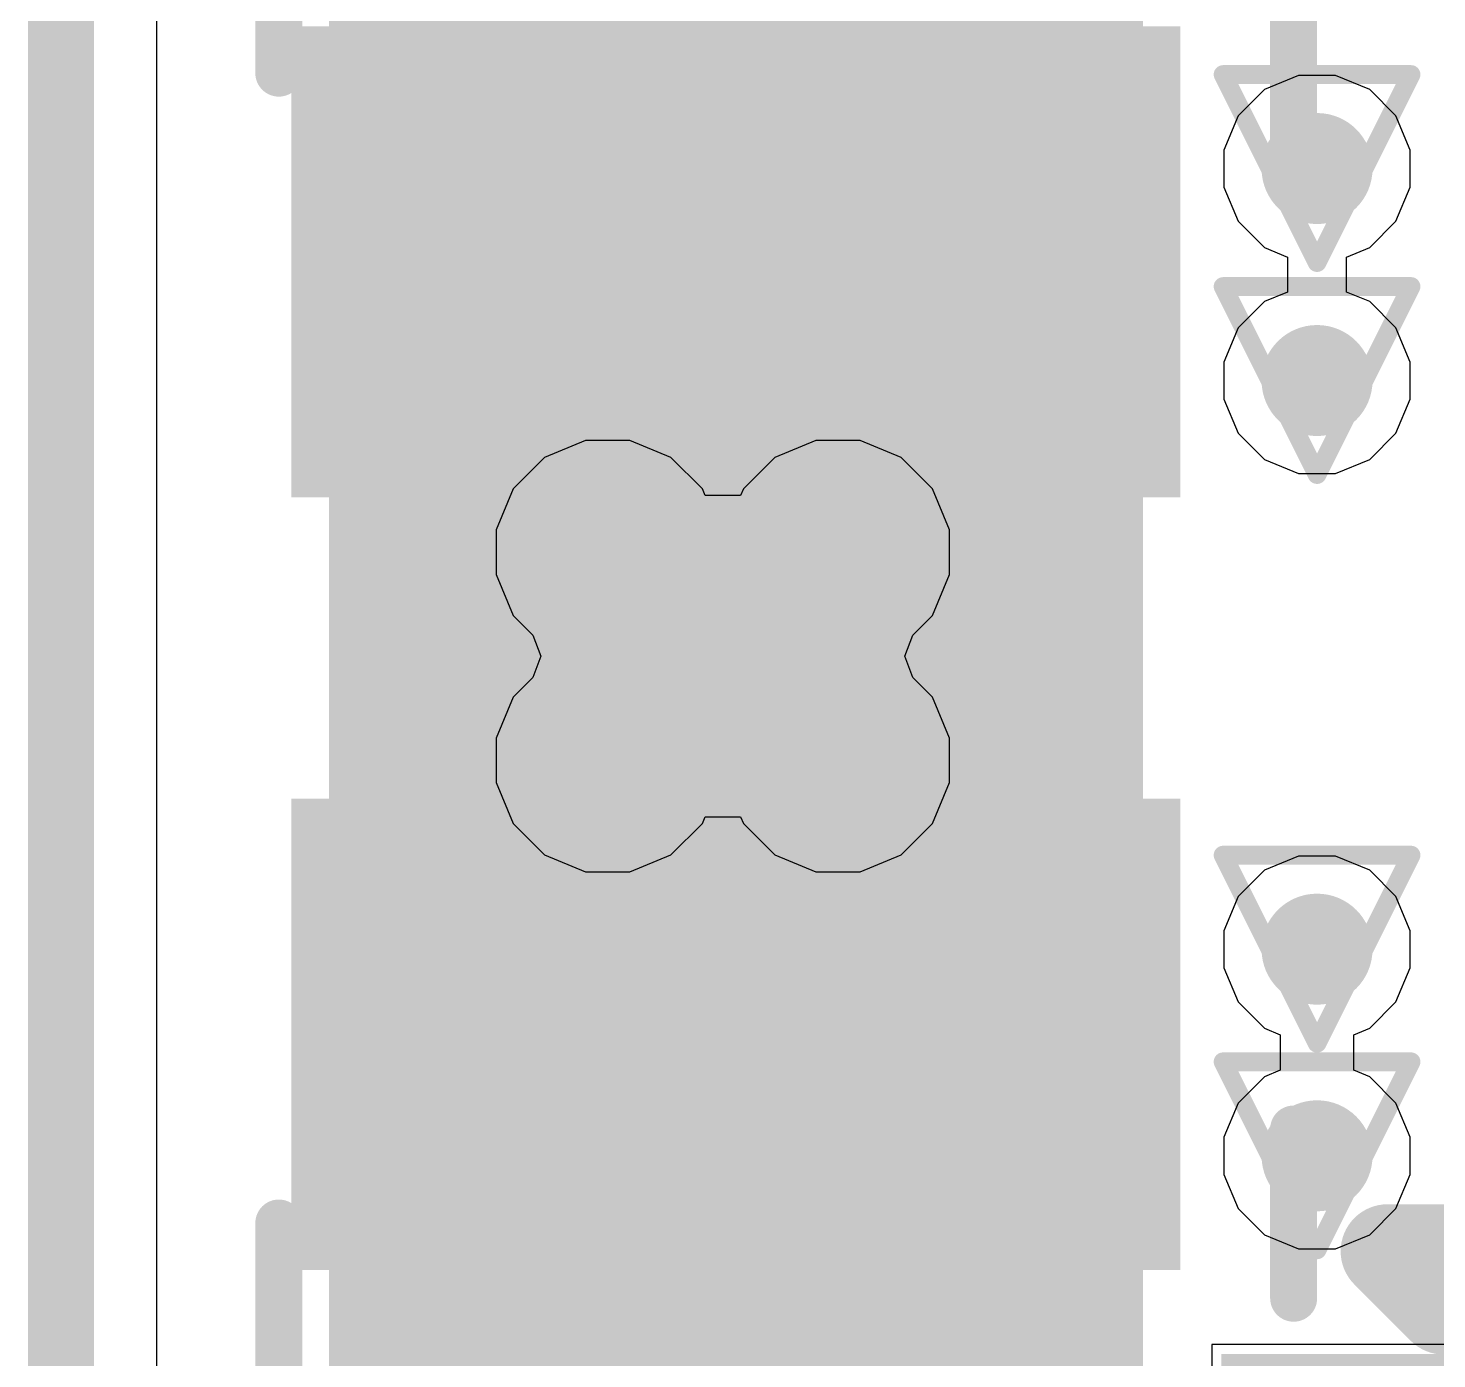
# Model space of a CAD drawing. Header units: inches. Extents: x -6 to 283, y -12 to 154.
# Drawn here: x 10.639 to 14.447, y 12.701 to 16.297 of the extents above; entities that cross this region are included whole.
import ezdxf

# ---------------------------------------------------------------- set-up
doc = ezdxf.new("R2010")
doc.units = ezdxf.units.IN
for name, color, linetype in [('Board Outline', 216, 'Continuous'), ('Bottom Layer', 5, 'Continuous'), ('Drill Drawing', 1, 'Continuous'), ('GND-1', 16, 'Continuous'), ('GND-2', 90, 'Continuous'), ('GND-3', 216, 'Continuous'), ('GND-4', 54, 'Continuous'), ('PWR-1', 156, 'Continuous'), ('PWR-2', 130, 'Continuous'), ('Signal L1', 76, 'Continuous'), ('Signal L2', 6, 'Continuous'), ('Top Layer', 1, 'Continuous'), ('Top Overlay', 2, 'Continuous'), ('Top Paste', 8, 'Continuous'), ('Top Solder', 216, 'Continuous'), ('Via Holes', 16, 'Continuous')]:
    doc.layers.add(name, color=color, linetype=linetype)

# ---------------------------------------------------------------- blocks, each defined once
blk = doc.blocks.new('U_FL_R_SMT_1_80___15')
at = {"layer": 'Top Layer'}
blk.add_hatch(color=1, dxfattribs=at).paths.add_polyline_path([(0.94, 2.0742), (2.01, 2.0742), (2.01, -0.1258), (0.94, -0.1258)])
at = {"layer": 'Top Paste'}
blk.add_hatch(color=8, dxfattribs=at).paths.add_polyline_path([(0.94, 2.0742), (2.01, 2.0742), (2.01, -0.1258), (0.94, -0.1258)])
at = {"layer": 'Top Solder'}
for points in [[(0.8384, 2.1758), (2.1116, 2.1758), (2.1116, -0.2274), (0.8384, -0.2274)], [(-0.6116, -0.3376), (0.6116, -0.3376), (0.6116, -1.6108), (-0.6116, -1.6108)]]:
    blk.add_hatch(color=216, dxfattribs=at).paths.add_polyline_path(points)
at = {"layer": 'Top Overlay'}
for points in [[(0.4064, 2.2098, 0.127, 0.127, 0), (0.9652, 2.2098, 0.127, 0.127, 0)], [(1.2192, -0.5334, 0.127, 0.127, 0), (0.762, -0.5334, 0.127, 0.127, 0)], [(0.889, -0.7874, 0.254, 0.254, 0), (0.7366, -0.9398, 0.254, 0.254, 0)], [(0.889, -0.7874, 0.254, 0.254, 0), (0.889, -1.0922, 0.254, 0.254, 0)], [(0.7366, -0.9398, 0.254, 0.254, 0), (0.889, -1.0922, 0.254, 0.254, 0)]]:
    blk.add_lwpolyline(points, format="xyseb", dxfattribs=at)
for points in [[(0.9335, 2.2098, 0.0635, 0.0635, 1), (0.997, 2.2098, 0.0635, 0.0635, 1)], [(0.7303, -0.5334, 0.0635, 0.0635, 1), (0.7938, -0.5334, 0.0635, 0.0635, 1)], [(1.1875, -0.5334, 0.0635, 0.0635, 1), (1.251, -0.5334, 0.0635, 0.0635, 1)], [(0.8255, -0.7874, 0.127, 0.127, 1), (0.9525, -0.7874, 0.127, 0.127, 1)], [(0.8255, -0.7874, 0.127, 0.127, 1), (0.9525, -0.7874, 0.127, 0.127, 1)], [(0.6731, -0.9398, 0.127, 0.127, 1), (0.8001, -0.9398, 0.127, 0.127, 1)], [(0.6731, -0.9398, 0.127, 0.127, 1), (0.8001, -0.9398, 0.127, 0.127, 1)]]:
    blk.add_lwpolyline(points, format="xyseb", close=True, dxfattribs=at)
blk = doc.blocks.new('U_FL_R_SMT_1_80___16')
at = {"layer": 'Top Layer'}
blk.add_hatch(color=1, dxfattribs=at).paths.add_polyline_path([(-2.01, 2.0742), (-0.94, 2.0742), (-0.94, -0.1258), (-2.01, -0.1258)])
at = {"layer": 'Top Paste'}
blk.add_hatch(color=8, dxfattribs=at).paths.add_polyline_path([(-2.01, 2.0742), (-0.94, 2.0742), (-0.94, -0.1258), (-2.01, -0.1258)])
at = {"layer": 'Top Solder'}
blk.add_hatch(color=216, dxfattribs=at).paths.add_polyline_path([(-2.1116, 2.1758), (-0.8384, 2.1758), (-0.8384, -0.2274), (-2.1116, -0.2274)])
at = {"layer": 'Top Overlay'}
for points in [[(-0.9652, 2.2098, 0.127, 0.127, 0), (-0.4064, 2.2098, 0.127, 0.127, 0)], [(-1.2192, -0.5334, 0.127, 0.127, 0), (-0.762, -0.5334, 0.127, 0.127, 0)]]:
    blk.add_lwpolyline(points, format="xyseb", dxfattribs=at)
for points in [[(-0.997, 2.2098, 0.0635, 0.0635, 1), (-0.9334, 2.2098, 0.0635, 0.0635, 1)], [(-1.251, -0.5334, 0.0635, 0.0635, 1), (-1.1874, -0.5334, 0.0635, 0.0635, 1)]]:
    blk.add_lwpolyline(points, format="xyseb", close=True, dxfattribs=at)

msp = doc.modelspace()

# ---------------------------------------------------------------- hatches: boundary and pattern name
at = {"layer": 'Bottom Layer'}
h = msp.add_hatch(color=5, dxfattribs=at)
edge = h.paths.add_edge_path()
edge.add_arc((14.123, 15.918), 0.15, 0, 360)
h = msp.add_hatch(color=5, dxfattribs=at)
edge = h.paths.add_edge_path()
edge.add_arc((14.123, 15.3451), 0.15, 0, 360)
h = msp.add_hatch(color=5, dxfattribs=at)
edge = h.paths.add_edge_path()
edge.add_arc((12.2056, 14.8812), 0.2, 0, 360)
h = msp.add_hatch(color=5, dxfattribs=at)
edge = h.paths.add_edge_path()
edge.add_arc((12.8279, 14.8812), 0.2, 0, 360)
h = msp.add_hatch(color=5, dxfattribs=at)
edge = h.paths.add_edge_path()
edge.add_arc((12.2056, 14.3187), 0.2, 0, 360)
h = msp.add_hatch(color=5, dxfattribs=at)
edge = h.paths.add_edge_path()
edge.add_arc((12.8279, 14.3187), 0.2, 0, 360)
h = msp.add_hatch(color=5, dxfattribs=at)
edge = h.paths.add_edge_path()
edge.add_arc((14.123, 13.8084), 0.15, 0, 360)
h = msp.add_hatch(color=5, dxfattribs=at)
edge = h.paths.add_edge_path()
edge.add_arc((14.123, 13.25), 0.15, 0, 360)
at = {"layer": 'GND-1'}
h = msp.add_hatch(color=16, dxfattribs=at)
edge = h.paths.add_edge_path()
edge.add_arc((14.123, 15.918), 0.15, 0, 360)
h = msp.add_hatch(color=16, dxfattribs=at)
edge = h.paths.add_edge_path()
edge.add_arc((14.123, 15.3451), 0.15, 0, 360)
h = msp.add_hatch(color=16, dxfattribs=at)
edge = h.paths.add_edge_path()
edge.add_arc((12.2056, 14.8812), 0.2, 0, 360)
h = msp.add_hatch(color=16, dxfattribs=at)
edge = h.paths.add_edge_path()
edge.add_arc((12.8279, 14.8812), 0.2, 0, 360)
h = msp.add_hatch(color=16, dxfattribs=at)
edge = h.paths.add_edge_path()
edge.add_arc((12.2056, 14.3187), 0.2, 0, 360)
h = msp.add_hatch(color=16, dxfattribs=at)
edge = h.paths.add_edge_path()
edge.add_arc((12.8279, 14.3187), 0.2, 0, 360)
h = msp.add_hatch(color=16, dxfattribs=at)
edge = h.paths.add_edge_path()
edge.add_arc((14.123, 13.8084), 0.15, 0, 360)
h = msp.add_hatch(color=16, dxfattribs=at)
edge = h.paths.add_edge_path()
edge.add_arc((14.123, 13.25), 0.15, 0, 360)
at = {"layer": 'GND-2'}
h = msp.add_hatch(color=90, dxfattribs=at)
edge = h.paths.add_edge_path()
edge.add_arc((14.123, 15.918), 0.15, 0, 360)
h = msp.add_hatch(color=90, dxfattribs=at)
edge = h.paths.add_edge_path()
edge.add_arc((14.123, 15.3451), 0.15, 0, 360)
h = msp.add_hatch(color=90, dxfattribs=at)
edge = h.paths.add_edge_path()
edge.add_arc((12.2056, 14.8812), 0.2, 0, 360)
h = msp.add_hatch(color=90, dxfattribs=at)
edge = h.paths.add_edge_path()
edge.add_arc((12.8279, 14.8812), 0.2, 0, 360)
h = msp.add_hatch(color=90, dxfattribs=at)
edge = h.paths.add_edge_path()
edge.add_arc((12.2056, 14.3187), 0.2, 0, 360)
h = msp.add_hatch(color=90, dxfattribs=at)
edge = h.paths.add_edge_path()
edge.add_arc((12.8279, 14.3187), 0.2, 0, 360)
h = msp.add_hatch(color=90, dxfattribs=at)
edge = h.paths.add_edge_path()
edge.add_arc((14.123, 13.8084), 0.15, 0, 360)
h = msp.add_hatch(color=90, dxfattribs=at)
edge = h.paths.add_edge_path()
edge.add_arc((14.123, 13.25), 0.15, 0, 360)
at = {"layer": 'GND-3'}
h = msp.add_hatch(color=216, dxfattribs=at)
edge = h.paths.add_edge_path()
edge.add_arc((14.123, 15.918), 0.15, 0, 360)
h = msp.add_hatch(color=216, dxfattribs=at)
edge = h.paths.add_edge_path()
edge.add_arc((14.123, 15.3451), 0.15, 0, 360)
h = msp.add_hatch(color=216, dxfattribs=at)
edge = h.paths.add_edge_path()
edge.add_arc((12.2056, 14.8812), 0.2, 0, 360)
h = msp.add_hatch(color=216, dxfattribs=at)
edge = h.paths.add_edge_path()
edge.add_arc((12.8279, 14.8812), 0.2, 0, 360)
h = msp.add_hatch(color=216, dxfattribs=at)
edge = h.paths.add_edge_path()
edge.add_arc((12.2056, 14.3187), 0.2, 0, 360)
h = msp.add_hatch(color=216, dxfattribs=at)
edge = h.paths.add_edge_path()
edge.add_arc((12.8279, 14.3187), 0.2, 0, 360)
h = msp.add_hatch(color=216, dxfattribs=at)
edge = h.paths.add_edge_path()
edge.add_arc((14.123, 13.8084), 0.15, 0, 360)
h = msp.add_hatch(color=216, dxfattribs=at)
edge = h.paths.add_edge_path()
edge.add_arc((14.123, 13.25), 0.15, 0, 360)
at = {"layer": 'GND-4'}
h = msp.add_hatch(color=54, dxfattribs=at)
edge = h.paths.add_edge_path()
edge.add_arc((14.123, 15.918), 0.15, 0, 360)
h = msp.add_hatch(color=54, dxfattribs=at)
edge = h.paths.add_edge_path()
edge.add_arc((14.123, 15.3451), 0.15, 0, 360)
h = msp.add_hatch(color=54, dxfattribs=at)
edge = h.paths.add_edge_path()
edge.add_arc((12.2056, 14.8812), 0.2, 0, 360)
h = msp.add_hatch(color=54, dxfattribs=at)
edge = h.paths.add_edge_path()
edge.add_arc((12.8279, 14.8812), 0.2, 0, 360)
h = msp.add_hatch(color=54, dxfattribs=at)
edge = h.paths.add_edge_path()
edge.add_arc((12.2056, 14.3187), 0.2, 0, 360)
h = msp.add_hatch(color=54, dxfattribs=at)
edge = h.paths.add_edge_path()
edge.add_arc((12.8279, 14.3187), 0.2, 0, 360)
h = msp.add_hatch(color=54, dxfattribs=at)
edge = h.paths.add_edge_path()
edge.add_arc((14.123, 13.8084), 0.15, 0, 360)
h = msp.add_hatch(color=54, dxfattribs=at)
edge = h.paths.add_edge_path()
edge.add_arc((14.123, 13.25), 0.15, 0, 360)
at = {"layer": 'PWR-1'}
h = msp.add_hatch(color=156, dxfattribs=at)
edge = h.paths.add_edge_path()
edge.add_arc((14.123, 15.918), 0.15, 0, 360)
h = msp.add_hatch(color=156, dxfattribs=at)
edge = h.paths.add_edge_path()
edge.add_arc((14.123, 15.3451), 0.15, 0, 360)
h = msp.add_hatch(color=156, dxfattribs=at)
edge = h.paths.add_edge_path()
edge.add_arc((12.2056, 14.8812), 0.2, 0, 360)
h = msp.add_hatch(color=156, dxfattribs=at)
edge = h.paths.add_edge_path()
edge.add_arc((12.8279, 14.8812), 0.2, 0, 360)
h = msp.add_hatch(color=156, dxfattribs=at)
edge = h.paths.add_edge_path()
edge.add_arc((12.2056, 14.3187), 0.2, 0, 360)
h = msp.add_hatch(color=156, dxfattribs=at)
edge = h.paths.add_edge_path()
edge.add_arc((12.8279, 14.3187), 0.2, 0, 360)
h = msp.add_hatch(color=156, dxfattribs=at)
edge = h.paths.add_edge_path()
edge.add_arc((14.123, 13.8084), 0.15, 0, 360)
h = msp.add_hatch(color=156, dxfattribs=at)
edge = h.paths.add_edge_path()
edge.add_arc((14.123, 13.25), 0.15, 0, 360)
at = {"layer": 'PWR-2'}
h = msp.add_hatch(color=130, dxfattribs=at)
edge = h.paths.add_edge_path()
edge.add_arc((14.123, 15.918), 0.15, 0, 360)
h = msp.add_hatch(color=130, dxfattribs=at)
edge = h.paths.add_edge_path()
edge.add_arc((14.123, 15.3451), 0.15, 0, 360)
h = msp.add_hatch(color=130, dxfattribs=at)
edge = h.paths.add_edge_path()
edge.add_arc((12.2056, 14.8812), 0.2, 0, 360)
h = msp.add_hatch(color=130, dxfattribs=at)
edge = h.paths.add_edge_path()
edge.add_arc((12.8279, 14.8812), 0.2, 0, 360)
h = msp.add_hatch(color=130, dxfattribs=at)
edge = h.paths.add_edge_path()
edge.add_arc((12.2056, 14.3187), 0.2, 0, 360)
h = msp.add_hatch(color=130, dxfattribs=at)
edge = h.paths.add_edge_path()
edge.add_arc((12.8279, 14.3187), 0.2, 0, 360)
h = msp.add_hatch(color=130, dxfattribs=at)
edge = h.paths.add_edge_path()
edge.add_arc((14.123, 13.8084), 0.15, 0, 360)
h = msp.add_hatch(color=130, dxfattribs=at)
edge = h.paths.add_edge_path()
edge.add_arc((14.123, 13.25), 0.15, 0, 360)
at = {"layer": 'Signal L1'}
h = msp.add_hatch(color=76, dxfattribs=at)
edge = h.paths.add_edge_path()
edge.add_arc((14.123, 15.918), 0.15, 0, 360)
h = msp.add_hatch(color=76, dxfattribs=at)
edge = h.paths.add_edge_path()
edge.add_arc((14.123, 15.3451), 0.15, 0, 360)
h = msp.add_hatch(color=76, dxfattribs=at)
edge = h.paths.add_edge_path()
edge.add_arc((12.2056, 14.8812), 0.2, 0, 360)
h = msp.add_hatch(color=76, dxfattribs=at)
edge = h.paths.add_edge_path()
edge.add_arc((12.8279, 14.8812), 0.2, 0, 360)
h = msp.add_hatch(color=76, dxfattribs=at)
edge = h.paths.add_edge_path()
edge.add_arc((12.2056, 14.3187), 0.2, 0, 360)
h = msp.add_hatch(color=76, dxfattribs=at)
edge = h.paths.add_edge_path()
edge.add_arc((12.8279, 14.3187), 0.2, 0, 360)
h = msp.add_hatch(color=76, dxfattribs=at)
edge = h.paths.add_edge_path()
edge.add_arc((14.123, 13.8084), 0.15, 0, 360)
h = msp.add_hatch(color=76, dxfattribs=at)
edge = h.paths.add_edge_path()
edge.add_arc((14.123, 13.25), 0.15, 0, 360)
at = {"layer": 'Signal L2'}
h = msp.add_hatch(color=6, dxfattribs=at)
edge = h.paths.add_edge_path()
edge.add_arc((14.123, 15.918), 0.15, 0, 360)
h = msp.add_hatch(color=6, dxfattribs=at)
edge = h.paths.add_edge_path()
edge.add_arc((14.123, 15.3451), 0.15, 0, 360)
h = msp.add_hatch(color=6, dxfattribs=at)
edge = h.paths.add_edge_path()
edge.add_arc((12.2056, 14.8812), 0.2, 0, 360)
h = msp.add_hatch(color=6, dxfattribs=at)
edge = h.paths.add_edge_path()
edge.add_arc((12.8279, 14.8812), 0.2, 0, 360)
h = msp.add_hatch(color=6, dxfattribs=at)
edge = h.paths.add_edge_path()
edge.add_arc((12.2056, 14.3187), 0.2, 0, 360)
h = msp.add_hatch(color=6, dxfattribs=at)
edge = h.paths.add_edge_path()
edge.add_arc((12.8279, 14.3187), 0.2, 0, 360)
h = msp.add_hatch(color=6, dxfattribs=at)
edge = h.paths.add_edge_path()
edge.add_arc((14.123, 13.8084), 0.15, 0, 360)
h = msp.add_hatch(color=6, dxfattribs=at)
edge = h.paths.add_edge_path()
edge.add_arc((14.123, 13.25), 0.15, 0, 360)
at = {"layer": 'Top Layer'}
msp.add_hatch(color=1, dxfattribs=at).paths.add_polyline_path([(11.4521, 7.7051), (13.6521, 7.7051), (13.6521, 19.7543), (11.4521, 19.7543)])
h = msp.add_hatch(color=1, dxfattribs=at)
edge = h.paths.add_edge_path()
edge.add_arc((14.123, 15.918), 0.15, 0, 360)
h = msp.add_hatch(color=1, dxfattribs=at)
edge = h.paths.add_edge_path()
edge.add_arc((14.123, 15.3451), 0.15, 0, 360)
h = msp.add_hatch(color=1, dxfattribs=at)
edge = h.paths.add_edge_path()
edge.add_arc((12.2056, 14.8812), 0.2, 0, 360)
h = msp.add_hatch(color=1, dxfattribs=at)
edge = h.paths.add_edge_path()
edge.add_arc((12.8279, 14.8812), 0.2, 0, 360)
h = msp.add_hatch(color=1, dxfattribs=at)
edge = h.paths.add_edge_path()
edge.add_arc((12.2056, 14.3187), 0.2, 0, 360)
h = msp.add_hatch(color=1, dxfattribs=at)
edge = h.paths.add_edge_path()
edge.add_arc((12.8279, 14.3187), 0.2, 0, 360)
h = msp.add_hatch(color=1, dxfattribs=at)
edge = h.paths.add_edge_path()
edge.add_arc((14.123, 13.8084), 0.15, 0, 360)
h = msp.add_hatch(color=1, dxfattribs=at)
edge = h.paths.add_edge_path()
edge.add_arc((14.123, 13.25), 0.15, 0, 360)
at = {"layer": 'Via Holes'}
h = msp.add_hatch(color=7, dxfattribs=at)
edge = h.paths.add_edge_path()
edge.add_arc((14.123, 15.918), 0.075, 0, 360)
h = msp.add_hatch(color=7, dxfattribs=at)
edge = h.paths.add_edge_path()
edge.add_arc((14.123, 15.3451), 0.075, 0, 360)
h = msp.add_hatch(color=7, dxfattribs=at)
edge = h.paths.add_edge_path()
edge.add_arc((12.2056, 14.8812), 0.1, 0, 360)
h = msp.add_hatch(color=7, dxfattribs=at)
edge = h.paths.add_edge_path()
edge.add_arc((12.8279, 14.8812), 0.1, 0, 360)
h = msp.add_hatch(color=7, dxfattribs=at)
edge = h.paths.add_edge_path()
edge.add_arc((12.2056, 14.3187), 0.1, 0, 360)
h = msp.add_hatch(color=7, dxfattribs=at)
edge = h.paths.add_edge_path()
edge.add_arc((12.8279, 14.3187), 0.1, 0, 360)
h = msp.add_hatch(color=7, dxfattribs=at)
edge = h.paths.add_edge_path()
edge.add_arc((14.123, 13.8084), 0.075, 0, 360)
h = msp.add_hatch(color=7, dxfattribs=at)
edge = h.paths.add_edge_path()
edge.add_arc((14.123, 13.25), 0.075, 0, 360)

# ---------------------------------------------------------------- linework, layer by layer
at = {"layer": 'Board Outline'}
msp.add_lwpolyline([(10.7278, -10.3315, 0.1778, 0.1778, 0), (10.7278, 19.0513, 0.1778, 0.1778, 0)], format="xyseb", dxfattribs=at)
at = {"layer": 'Bottom Layer'}
msp.add_line((10.9868, -10.3315), (10.9868, 19.0513), dxfattribs=at)
at = {"layer": 'Drill Drawing'}
for points in [[(13.869, 16.172, 0.0508, 0.0508, 0), (14.377, 16.172, 0.0508, 0.0508, 0)], [(13.869, 16.172, 0.0508, 0.0508, 0), (14.123, 15.664, 0.0508, 0.0508, 0)], [(14.123, 15.664, 0.0508, 0.0508, 0), (14.377, 16.172, 0.0508, 0.0508, 0)], [(13.869, 15.5991, 0.0508, 0.0508, 0), (14.377, 15.5991, 0.0508, 0.0508, 0)], [(13.869, 15.5991, 0.0508, 0.0508, 0), (14.123, 15.0911, 0.0508, 0.0508, 0)], [(14.123, 15.0911, 0.0508, 0.0508, 0), (14.377, 15.5991, 0.0508, 0.0508, 0)], [(11.9516, 15.1352, 0.0508, 0.0508, 0), (12.4596, 15.1352, 0.0508, 0.0508, 0)], [(11.9516, 14.6272, 0.0508, 0.0508, 0), (11.9516, 15.1352, 0.0508, 0.0508, 0)], [(12.4596, 14.6272, 0.0508, 0.0508, 0), (12.4596, 15.1352, 0.0508, 0.0508, 0)], [(12.5739, 15.1352, 0.0508, 0.0508, 0), (13.0819, 15.1352, 0.0508, 0.0508, 0)], [(12.5739, 14.6272, 0.0508, 0.0508, 0), (12.5739, 15.1352, 0.0508, 0.0508, 0)], [(13.0819, 14.6272, 0.0508, 0.0508, 0), (13.0819, 15.1352, 0.0508, 0.0508, 0)], [(11.9516, 14.6272, 0.0508, 0.0508, 0), (12.4596, 14.6272, 0.0508, 0.0508, 0)], [(12.5739, 14.6272, 0.0508, 0.0508, 0), (13.0819, 14.6272, 0.0508, 0.0508, 0)], [(11.9516, 14.5727, 0.0508, 0.0508, 0), (12.4596, 14.5727, 0.0508, 0.0508, 0)], [(11.9516, 14.0647, 0.0508, 0.0508, 0), (11.9516, 14.5727, 0.0508, 0.0508, 0)], [(12.4596, 14.0647, 0.0508, 0.0508, 0), (12.4596, 14.5727, 0.0508, 0.0508, 0)], [(12.5739, 14.5727, 0.0508, 0.0508, 0), (13.0819, 14.5727, 0.0508, 0.0508, 0)], [(12.5739, 14.0647, 0.0508, 0.0508, 0), (12.5739, 14.5727, 0.0508, 0.0508, 0)], [(13.0819, 14.0647, 0.0508, 0.0508, 0), (13.0819, 14.5727, 0.0508, 0.0508, 0)], [(11.9516, 14.0647, 0.0508, 0.0508, 0), (12.4596, 14.0647, 0.0508, 0.0508, 0)], [(12.5739, 14.0647, 0.0508, 0.0508, 0), (13.0819, 14.0647, 0.0508, 0.0508, 0)], [(13.869, 14.0624, 0.0508, 0.0508, 0), (14.377, 14.0624, 0.0508, 0.0508, 0)], [(13.869, 14.0624, 0.0508, 0.0508, 0), (14.123, 13.5544, 0.0508, 0.0508, 0)], [(14.123, 13.5544, 0.0508, 0.0508, 0), (14.377, 14.0624, 0.0508, 0.0508, 0)], [(13.869, 13.504, 0.0508, 0.0508, 0), (14.377, 13.504, 0.0508, 0.0508, 0)], [(13.869, 13.504, 0.0508, 0.0508, 0), (14.123, 12.996, 0.0508, 0.0508, 0)], [(14.123, 12.996, 0.0508, 0.0508, 0), (14.377, 13.504, 0.0508, 0.0508, 0)]]:
    msp.add_lwpolyline(points, format="xyseb", dxfattribs=at)
for points in [[(13.8563, 16.172, 0.0254, 0.0254, 1), (13.8817, 16.172, 0.0254, 0.0254, 1)], [(13.8563, 16.172, 0.0254, 0.0254, 1), (13.8817, 16.172, 0.0254, 0.0254, 1)], [(14.3643, 16.172, 0.0254, 0.0254, 1), (14.3897, 16.172, 0.0254, 0.0254, 1)], [(14.3643, 16.172, 0.0254, 0.0254, 1), (14.3897, 16.172, 0.0254, 0.0254, 1)], [(14.1103, 15.664, 0.0254, 0.0254, 1), (14.1357, 15.664, 0.0254, 0.0254, 1)], [(14.1103, 15.664, 0.0254, 0.0254, 1), (14.1357, 15.664, 0.0254, 0.0254, 1)], [(13.8563, 15.5991, 0.0254, 0.0254, 1), (13.8817, 15.5991, 0.0254, 0.0254, 1)], [(13.8563, 15.5991, 0.0254, 0.0254, 1), (13.8817, 15.5991, 0.0254, 0.0254, 1)], [(14.3643, 15.5991, 0.0254, 0.0254, 1), (14.3897, 15.5991, 0.0254, 0.0254, 1)], [(14.3643, 15.5991, 0.0254, 0.0254, 1), (14.3897, 15.5991, 0.0254, 0.0254, 1)], [(11.9389, 15.1352, 0.0254, 0.0254, 1), (11.9643, 15.1352, 0.0254, 0.0254, 1)], [(11.9389, 15.1352, 0.0254, 0.0254, 1), (11.9643, 15.1352, 0.0254, 0.0254, 1)], [(12.4469, 15.1352, 0.0254, 0.0254, 1), (12.4723, 15.1352, 0.0254, 0.0254, 1)], [(12.4469, 15.1352, 0.0254, 0.0254, 1), (12.4723, 15.1352, 0.0254, 0.0254, 1)], [(12.5612, 15.1352, 0.0254, 0.0254, 1), (12.5866, 15.1352, 0.0254, 0.0254, 1)], [(12.5612, 15.1352, 0.0254, 0.0254, 1), (12.5866, 15.1352, 0.0254, 0.0254, 1)], [(13.0692, 15.1352, 0.0254, 0.0254, 1), (13.0946, 15.1352, 0.0254, 0.0254, 1)], [(13.0692, 15.1352, 0.0254, 0.0254, 1), (13.0946, 15.1352, 0.0254, 0.0254, 1)], [(14.1103, 15.0911, 0.0254, 0.0254, 1), (14.1357, 15.0911, 0.0254, 0.0254, 1)], [(14.1103, 15.0911, 0.0254, 0.0254, 1), (14.1357, 15.0911, 0.0254, 0.0254, 1)], [(11.9389, 14.6272, 0.0254, 0.0254, 1), (11.9643, 14.6272, 0.0254, 0.0254, 1)], [(11.9389, 14.6272, 0.0254, 0.0254, 1), (11.9643, 14.6272, 0.0254, 0.0254, 1)], [(12.4469, 14.6272, 0.0254, 0.0254, 1), (12.4723, 14.6272, 0.0254, 0.0254, 1)], [(12.4469, 14.6272, 0.0254, 0.0254, 1), (12.4723, 14.6272, 0.0254, 0.0254, 1)], [(12.5612, 14.6272, 0.0254, 0.0254, 1), (12.5866, 14.6272, 0.0254, 0.0254, 1)], [(12.5612, 14.6272, 0.0254, 0.0254, 1), (12.5866, 14.6272, 0.0254, 0.0254, 1)], [(13.0692, 14.6272, 0.0254, 0.0254, 1), (13.0946, 14.6272, 0.0254, 0.0254, 1)], [(13.0692, 14.6272, 0.0254, 0.0254, 1), (13.0946, 14.6272, 0.0254, 0.0254, 1)], [(11.9389, 14.5727, 0.0254, 0.0254, 1), (11.9643, 14.5727, 0.0254, 0.0254, 1)], [(11.9389, 14.5727, 0.0254, 0.0254, 1), (11.9643, 14.5727, 0.0254, 0.0254, 1)], [(12.4469, 14.5727, 0.0254, 0.0254, 1), (12.4723, 14.5727, 0.0254, 0.0254, 1)], [(12.4469, 14.5727, 0.0254, 0.0254, 1), (12.4723, 14.5727, 0.0254, 0.0254, 1)], [(12.5612, 14.5727, 0.0254, 0.0254, 1), (12.5866, 14.5727, 0.0254, 0.0254, 1)], [(12.5612, 14.5727, 0.0254, 0.0254, 1), (12.5866, 14.5727, 0.0254, 0.0254, 1)], [(13.0692, 14.5727, 0.0254, 0.0254, 1), (13.0946, 14.5727, 0.0254, 0.0254, 1)], [(13.0692, 14.5727, 0.0254, 0.0254, 1), (13.0946, 14.5727, 0.0254, 0.0254, 1)], [(11.9389, 14.0647, 0.0254, 0.0254, 1), (11.9643, 14.0647, 0.0254, 0.0254, 1)], [(11.9389, 14.0647, 0.0254, 0.0254, 1), (11.9643, 14.0647, 0.0254, 0.0254, 1)], [(12.4469, 14.0647, 0.0254, 0.0254, 1), (12.4723, 14.0647, 0.0254, 0.0254, 1)], [(12.4469, 14.0647, 0.0254, 0.0254, 1), (12.4723, 14.0647, 0.0254, 0.0254, 1)], [(12.5612, 14.0647, 0.0254, 0.0254, 1), (12.5866, 14.0647, 0.0254, 0.0254, 1)], [(12.5612, 14.0647, 0.0254, 0.0254, 1), (12.5866, 14.0647, 0.0254, 0.0254, 1)], [(13.0692, 14.0647, 0.0254, 0.0254, 1), (13.0946, 14.0647, 0.0254, 0.0254, 1)], [(13.0692, 14.0647, 0.0254, 0.0254, 1), (13.0946, 14.0647, 0.0254, 0.0254, 1)], [(13.8563, 14.0624, 0.0254, 0.0254, 1), (13.8817, 14.0624, 0.0254, 0.0254, 1)], [(13.8563, 14.0624, 0.0254, 0.0254, 1), (13.8817, 14.0624, 0.0254, 0.0254, 1)], [(14.3643, 14.0624, 0.0254, 0.0254, 1), (14.3897, 14.0624, 0.0254, 0.0254, 1)], [(14.3643, 14.0624, 0.0254, 0.0254, 1), (14.3897, 14.0624, 0.0254, 0.0254, 1)], [(14.1103, 13.5544, 0.0254, 0.0254, 1), (14.1357, 13.5544, 0.0254, 0.0254, 1)], [(14.1103, 13.5544, 0.0254, 0.0254, 1), (14.1357, 13.5544, 0.0254, 0.0254, 1)], [(13.8563, 13.504, 0.0254, 0.0254, 1), (13.8817, 13.504, 0.0254, 0.0254, 1)], [(13.8563, 13.504, 0.0254, 0.0254, 1), (13.8817, 13.504, 0.0254, 0.0254, 1)], [(14.3643, 13.504, 0.0254, 0.0254, 1), (14.3897, 13.504, 0.0254, 0.0254, 1)], [(14.3643, 13.504, 0.0254, 0.0254, 1), (14.3897, 13.504, 0.0254, 0.0254, 1)], [(14.1103, 12.996, 0.0254, 0.0254, 1), (14.1357, 12.996, 0.0254, 0.0254, 1)], [(14.1103, 12.996, 0.0254, 0.0254, 1), (14.1357, 12.996, 0.0254, 0.0254, 1)]]:
    msp.add_lwpolyline(points, format="xyseb", close=True, dxfattribs=at)
at = {"layer": 'GND-1'}
msp.add_line((10.9868, -10.3315), (10.9868, 19.0513), dxfattribs=at)
at = {"layer": 'GND-2'}
msp.add_line((10.9868, -10.3315), (10.9868, 19.0513), dxfattribs=at)
at = {"layer": 'GND-3'}
msp.add_line((10.9868, -10.3315), (10.9868, 19.0513), dxfattribs=at)
at = {"layer": 'GND-4'}
msp.add_line((10.9868, -10.3315), (10.9868, 19.0513), dxfattribs=at)
at = {"layer": 'PWR-1'}
for p, q in [((10.9868, -2.2101), (10.9868, 19.0513)), ((14.073, 16.1696), (13.9805, 16.1313)), ((14.173, 16.1696), (14.073, 16.1696)), ((14.2655, 16.1313), (14.173, 16.1696)), ((13.9805, 16.1313), (13.9097, 16.0605)), ((14.3363, 16.0605), (14.2655, 16.1313)), ((13.9097, 16.0605), (13.8714, 15.968)), ((14.3746, 15.968), (14.3363, 16.0605)), ((13.8714, 15.968), (13.8714, 15.8679)), ((14.3746, 15.8679), (14.3746, 15.968)), ((13.8714, 15.8679), (13.9097, 15.7755)), ((14.3363, 15.7755), (14.3746, 15.8679)), ((13.9097, 15.7755), (13.9805, 15.7047)), ((14.2655, 15.7047), (14.3363, 15.7755)), ((13.9805, 15.7047), (14.043, 15.6788)), ((14.203, 15.6788), (14.2655, 15.7047)), ((14.043, 15.6788), (14.043, 15.5842)), ((14.203, 15.5842), (14.203, 15.6788)), ((14.043, 15.5842), (13.9805, 15.5584)), ((14.2655, 15.5584), (14.203, 15.5842)), ((13.9805, 15.5584), (13.9097, 15.4876)), ((14.3363, 15.4876), (14.2655, 15.5584)), ((13.9097, 15.4876), (13.8714, 15.3951)), ((14.3746, 15.3951), (14.3363, 15.4876)), ((13.8714, 15.3951), (13.8714, 15.295)), ((14.3746, 15.295), (14.3746, 15.3951)), ((13.8714, 15.295), (13.9097, 15.2026)), ((14.3363, 15.2026), (14.3746, 15.295)), ((13.9097, 15.2026), (13.9805, 15.1318)), ((14.2655, 15.1318), (14.3363, 15.2026)), ((12.1456, 15.1828), (12.0348, 15.1369)), ((12.2656, 15.1828), (12.1456, 15.1828)), ((12.3765, 15.1369), (12.2656, 15.1828)), ((12.7679, 15.1828), (12.6571, 15.1369)), ((12.8879, 15.1828), (12.7679, 15.1828)), ((12.9988, 15.1369), (12.8879, 15.1828)), ((12.0348, 15.1369), (11.9499, 15.052)), ((12.4613, 15.052), (12.3765, 15.1369)), ((12.6571, 15.1369), (12.5722, 15.052)), ((13.0836, 15.052), (12.9988, 15.1369)), ((13.9805, 15.1318), (14.073, 15.0935)), ((14.173, 15.0935), (14.2655, 15.1318)), ((14.073, 15.0935), (14.173, 15.0935)), ((11.9499, 15.052), (11.904, 14.9412)), ((12.4686, 15.0343), (12.4613, 15.052)), ((12.5722, 15.052), (12.5649, 15.0343)), ((13.1295, 14.9412), (13.0836, 15.052)), ((12.5649, 15.0343), (12.4686, 15.0343)), ((11.904, 14.9412), (11.904, 14.8212)), ((13.1295, 14.8212), (13.1295, 14.9412)), ((11.904, 14.8212), (11.9499, 14.7103)), ((13.0836, 14.7103), (13.1295, 14.8212)), ((11.9499, 14.7103), (12.0029, 14.6574)), ((13.0306, 14.6574), (13.0836, 14.7103)), ((12.0029, 14.6574), (12.0249, 14.5999)), ((13.0086, 14.5999), (13.0306, 14.6574)), ((12.0249, 14.5999), (12.0029, 14.5425)), ((13.0306, 14.5425), (13.0086, 14.5999)), ((12.0029, 14.5425), (11.9499, 14.4895)), ((13.0836, 14.4895), (13.0306, 14.5425)), ((11.9499, 14.4895), (11.904, 14.3787)), ((13.1295, 14.3787), (13.0836, 14.4895)), ((11.904, 14.3787), (11.904, 14.2587)), ((13.1295, 14.2587), (13.1295, 14.3787)), ((11.904, 14.2587), (11.9499, 14.1478)), ((13.0836, 14.1478), (13.1295, 14.2587)), ((12.4613, 14.1478), (12.4686, 14.1656)), ((12.4686, 14.1656), (12.5649, 14.1656)), ((12.5649, 14.1656), (12.5722, 14.1478)), ((11.9499, 14.1478), (12.0348, 14.063)), ((12.3765, 14.063), (12.4613, 14.1478)), ((12.5722, 14.1478), (12.6571, 14.063)), ((12.9988, 14.063), (13.0836, 14.1478)), ((12.0348, 14.063), (12.1456, 14.0171)), ((12.2656, 14.0171), (12.3765, 14.063)), ((12.6571, 14.063), (12.7679, 14.0171)), ((12.8879, 14.0171), (12.9988, 14.063)), ((14.073, 14.06), (13.9805, 14.0217)), ((14.173, 14.06), (14.073, 14.06)), ((14.2655, 14.0217), (14.173, 14.06)), ((12.1456, 14.0171), (12.2656, 14.0171)), ((12.7679, 14.0171), (12.8879, 14.0171)), ((13.9805, 14.0217), (13.9097, 13.9509)), ((14.3363, 13.9509), (14.2655, 14.0217)), ((13.9097, 13.9509), (13.8714, 13.8584)), ((14.3746, 13.8584), (14.3363, 13.9509)), ((13.8714, 13.8584), (13.8714, 13.7583)), ((14.3746, 13.7583), (14.3746, 13.8584)), ((13.8714, 13.7583), (13.9097, 13.6659)), ((14.3363, 13.6659), (14.3746, 13.7583)), ((13.9097, 13.6659), (13.9805, 13.5951)), ((14.2655, 13.5951), (14.3363, 13.6659)), ((13.9805, 13.5951), (14.0234, 13.5773)), ((14.2226, 13.5773), (14.2655, 13.5951)), ((14.0234, 13.5773), (14.0234, 13.4811)), ((14.2226, 13.4811), (14.2226, 13.5773)), ((14.0234, 13.4811), (13.9805, 13.4633)), ((14.2655, 13.4633), (14.2226, 13.4811)), ((13.9805, 13.4633), (13.9097, 13.3925)), ((14.3363, 13.3925), (14.2655, 13.4633)), ((13.9097, 13.3925), (13.8714, 13.3)), ((14.3746, 13.3), (14.3363, 13.3925)), ((13.8714, 13.3), (13.8714, 13.1999)), ((14.3746, 13.1999), (14.3746, 13.3)), ((13.8714, 13.1999), (13.9097, 13.1074)), ((14.3363, 13.1074), (14.3746, 13.1999)), ((13.9097, 13.1074), (13.9805, 13.0367)), ((14.2655, 13.0367), (14.3363, 13.1074)), ((13.9805, 13.0367), (14.073, 12.9984)), ((14.173, 12.9984), (14.2655, 13.0367)), ((14.073, 12.9984), (14.173, 12.9984))]:
    msp.add_line(p, q, dxfattribs=at)
at = {"layer": 'PWR-2'}
for p, q in [((10.9868, -2.1438), (10.9868, 19.0513)), ((14.073, 16.1696), (13.9805, 16.1313)), ((14.173, 16.1696), (14.073, 16.1696)), ((14.2655, 16.1313), (14.173, 16.1696)), ((13.9805, 16.1313), (13.9097, 16.0605)), ((14.3363, 16.0605), (14.2655, 16.1313)), ((13.9097, 16.0605), (13.8714, 15.968)), ((14.3746, 15.968), (14.3363, 16.0605)), ((13.8714, 15.968), (13.8714, 15.8679)), ((14.3746, 15.8679), (14.3746, 15.968)), ((13.8714, 15.8679), (13.9097, 15.7755)), ((14.3363, 15.7755), (14.3746, 15.8679)), ((13.9097, 15.7755), (13.9805, 15.7047)), ((14.2655, 15.7047), (14.3363, 15.7755)), ((13.9805, 15.7047), (14.043, 15.6788)), ((14.203, 15.6788), (14.2655, 15.7047)), ((14.043, 15.6788), (14.043, 15.5842)), ((14.203, 15.5842), (14.203, 15.6788)), ((14.043, 15.5842), (13.9805, 15.5584)), ((14.2655, 15.5584), (14.203, 15.5842)), ((13.9805, 15.5584), (13.9097, 15.4876)), ((14.3363, 15.4876), (14.2655, 15.5584)), ((13.9097, 15.4876), (13.8714, 15.3951)), ((14.3746, 15.3951), (14.3363, 15.4876)), ((13.8714, 15.3951), (13.8714, 15.295)), ((14.3746, 15.295), (14.3746, 15.3951)), ((13.8714, 15.295), (13.9097, 15.2026)), ((14.3363, 15.2026), (14.3746, 15.295)), ((13.9097, 15.2026), (13.9805, 15.1318)), ((14.2655, 15.1318), (14.3363, 15.2026)), ((12.1456, 15.1828), (12.0348, 15.1369)), ((12.2656, 15.1828), (12.1456, 15.1828)), ((12.3765, 15.1369), (12.2656, 15.1828)), ((12.7679, 15.1828), (12.6571, 15.1369)), ((12.8879, 15.1828), (12.7679, 15.1828)), ((12.9988, 15.1369), (12.8879, 15.1828)), ((12.0348, 15.1369), (11.9499, 15.052)), ((12.4613, 15.052), (12.3765, 15.1369)), ((12.6571, 15.1369), (12.5722, 15.052)), ((13.0836, 15.052), (12.9988, 15.1369)), ((13.9805, 15.1318), (14.073, 15.0935)), ((14.173, 15.0935), (14.2655, 15.1318)), ((14.073, 15.0935), (14.173, 15.0935)), ((11.9499, 15.052), (11.904, 14.9412)), ((12.4686, 15.0343), (12.4613, 15.052)), ((12.5722, 15.052), (12.5649, 15.0343)), ((13.1295, 14.9412), (13.0836, 15.052)), ((12.5649, 15.0343), (12.4686, 15.0343)), ((11.904, 14.9412), (11.904, 14.8212)), ((13.1295, 14.8212), (13.1295, 14.9412)), ((11.904, 14.8212), (11.9499, 14.7103)), ((13.0836, 14.7103), (13.1295, 14.8212)), ((11.9499, 14.7103), (12.0029, 14.6574)), ((13.0306, 14.6574), (13.0836, 14.7103)), ((12.0029, 14.6574), (12.0249, 14.5999)), ((13.0086, 14.5999), (13.0306, 14.6574)), ((12.0249, 14.5999), (12.0029, 14.5425)), ((13.0306, 14.5425), (13.0086, 14.5999)), ((12.0029, 14.5425), (11.9499, 14.4895)), ((13.0836, 14.4895), (13.0306, 14.5425)), ((11.9499, 14.4895), (11.904, 14.3787)), ((13.1295, 14.3787), (13.0836, 14.4895)), ((11.904, 14.3787), (11.904, 14.2587)), ((13.1295, 14.2587), (13.1295, 14.3787)), ((11.904, 14.2587), (11.9499, 14.1478)), ((13.0836, 14.1478), (13.1295, 14.2587)), ((12.4613, 14.1478), (12.4686, 14.1656)), ((12.4686, 14.1656), (12.5649, 14.1656)), ((12.5649, 14.1656), (12.5722, 14.1478)), ((11.9499, 14.1478), (12.0348, 14.063)), ((12.3765, 14.063), (12.4613, 14.1478)), ((12.5722, 14.1478), (12.6571, 14.063)), ((12.9988, 14.063), (13.0836, 14.1478)), ((12.0348, 14.063), (12.1456, 14.0171)), ((12.2656, 14.0171), (12.3765, 14.063)), ((12.6571, 14.063), (12.7679, 14.0171)), ((12.8879, 14.0171), (12.9988, 14.063)), ((14.073, 14.06), (13.9805, 14.0217)), ((14.173, 14.06), (14.073, 14.06)), ((14.2655, 14.0217), (14.173, 14.06)), ((12.1456, 14.0171), (12.2656, 14.0171)), ((12.7679, 14.0171), (12.8879, 14.0171)), ((13.9805, 14.0217), (13.9097, 13.9509)), ((14.3363, 13.9509), (14.2655, 14.0217)), ((13.9097, 13.9509), (13.8714, 13.8584)), ((14.3746, 13.8584), (14.3363, 13.9509)), ((13.8714, 13.8584), (13.8714, 13.7583)), ((14.3746, 13.7583), (14.3746, 13.8584)), ((13.8714, 13.7583), (13.9097, 13.6659)), ((14.3363, 13.6659), (14.3746, 13.7583)), ((13.9097, 13.6659), (13.9805, 13.5951)), ((14.2655, 13.5951), (14.3363, 13.6659)), ((13.9805, 13.5951), (14.0234, 13.5773)), ((14.2226, 13.5773), (14.2655, 13.5951)), ((14.0234, 13.5773), (14.0234, 13.4811)), ((14.2226, 13.4811), (14.2226, 13.5773)), ((14.0234, 13.4811), (13.9805, 13.4633)), ((14.2655, 13.4633), (14.2226, 13.4811)), ((13.9805, 13.4633), (13.9097, 13.3925)), ((14.3363, 13.3925), (14.2655, 13.4633)), ((13.9097, 13.3925), (13.8714, 13.3)), ((14.3746, 13.3), (14.3363, 13.3925)), ((13.8714, 13.3), (13.8714, 13.1999)), ((14.3746, 13.1999), (14.3746, 13.3)), ((13.8714, 13.1999), (13.9097, 13.1074)), ((14.3363, 13.1074), (14.3746, 13.1999)), ((13.9097, 13.1074), (13.9805, 13.0367)), ((14.2655, 13.0367), (14.3363, 13.1074)), ((13.9805, 13.0367), (14.073, 12.9984)), ((14.173, 12.9984), (14.2655, 13.0367)), ((14.073, 12.9984), (14.173, 12.9984))]:
    msp.add_line(p, q, dxfattribs=at)
at = {"layer": 'Signal L1'}
msp.add_line((10.9868, -10.3315), (10.9868, 19.0513), dxfattribs=at)
at = {"layer": 'Signal L2'}
msp.add_line((10.9868, -10.3315), (10.9868, 19.0513), dxfattribs=at)
at = {"layer": 'Top Layer'}
for p, q in [((10.9868, 5.9721), (10.9868, 19.0513)), ((15.1625, 12.7401), (13.8385, 12.7401)), ((13.8385, 12.7401), (13.8385, 11.4661))]:
    msp.add_line(p, q, dxfattribs=at)

# ---------------------------------------------------------------- block references
at = {"rotation": 90}
for name, p in [('U_FL_R_SMT_1_80___16', (13.5263, 17.1411)), ('U_FL_R_SMT_1_80___15', (13.5263, 12.1031))]:
    msp.add_blockref(name, p, dxfattribs=at)

doc.saveas('drawing.dxf')
